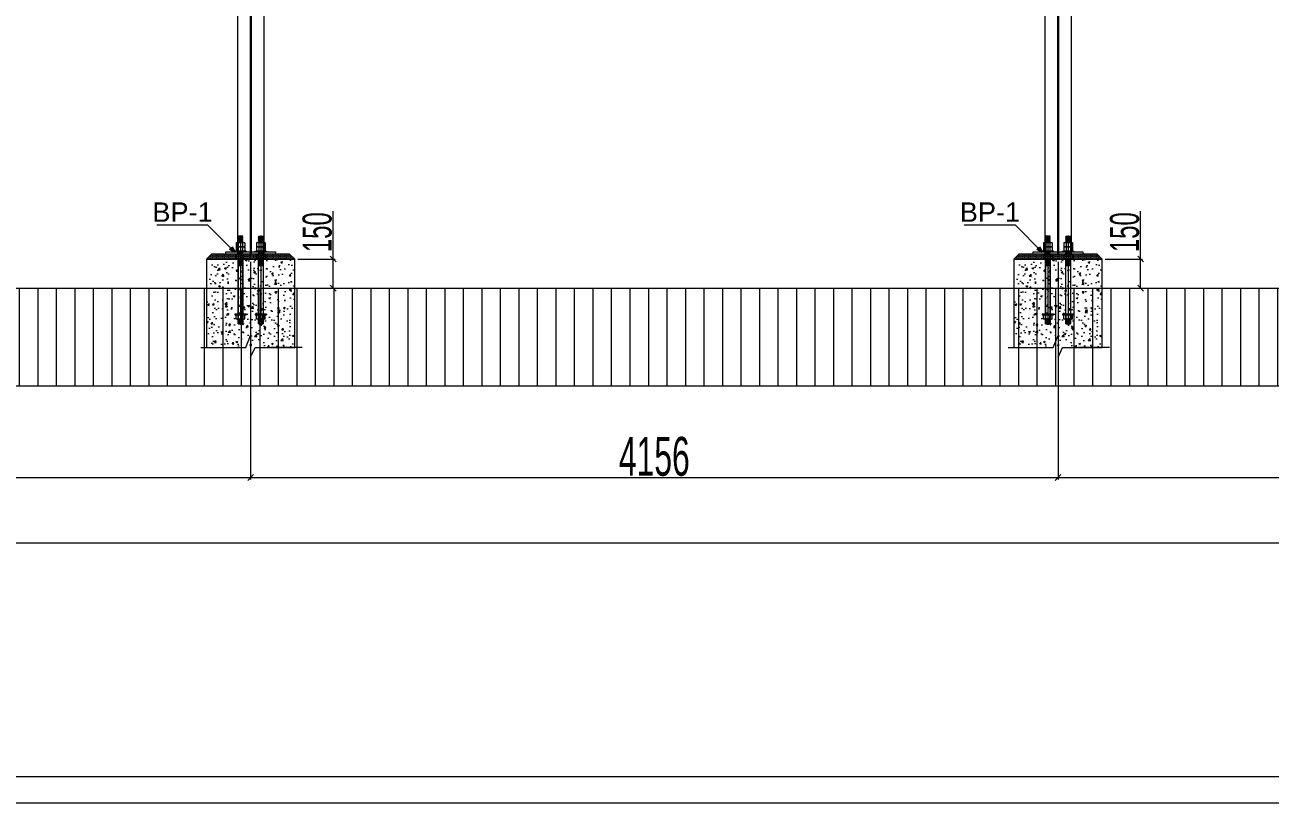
# Model space of a CAD drawing. Header units: millimetres. Extents: x -2070542 to 12330240, y -55001 to 6949969.
# Drawn here: x 1811542 to 1817952, y -49430 to -45423 of the extents above; entities that cross this region are included whole.
import ezdxf

# ---------------------------------------------------------------- set-up
doc = ezdxf.new("R2010")
doc.units = ezdxf.units.MM
doc.header["$LTSCALE"] = 0.5
doc.header["$PDMODE"] = 3
for name, color, linetype, lineweight in [('Dimantion', 7, 'Continuous', 9), ('HACTH', 8, 'Continuous', 5), ('Profile Sheet', 130, 'Continuous', 9), ('steel col', 1, 'Continuous', 13)]:
    doc.layers.add(name, color=color, linetype=linetype, lineweight=lineweight)
doc.styles.add('MONOTEXT', font='arial.ttf')
doc.styles.get("Standard").update_dxf_attribs({"font": 'swisscl.ttf', "width": 0.8})
doc.dimstyles.new('dim40', dxfattribs={"dimtxt": 40, "dimasz": 30, "dimexe": 10, "dimexo": 15, "dimgap": 5, "dimtad": 1, "dimdec": 0, "dimzin": 0, "dimdsep": 46, "dimtxsty": 'Standard', "dimblk": 'OBLIQUE', "dimcen": 0, "dimclrd": 94, "dimclre": 94, "dimclrt": 6, "dimadec": 0, "dimazin": 0, "dimtfac": 1, "dimtdec": 0, "dimtofl": 0, "dimtmove": 0, "dimatfit": 3, "dimldrblk": 'OPEN30', "dimfxl": 100, "dimtolj": 1, "dimtzin": 0, "dimlwd": 13, "dimlwe": 13, "dimarcsym": 0})
pattern_1 = [(50, (2094467.92, -80090), (91.092334, -7.969543), [9.525, -104.775]), (355, (2094467.92, -80090), (-17.621413, 95.52832), [7.62, -83.82]), (100.451, (2094475.51, -80090.67), (73.47125, 87.558344), [8.095, -89.045]), (46.1842, (2094467.92, -80064.6), (135.53952, -21.021164), [14.2875, -157.1625]), (96.6356, (2094479.22, -80066.35), (118.70212, 123.71278), [12.1425, -133.5675]), (351.184, (2094467.92, -80064.6), (118.7023, 123.71256), [11.43, -125.73]), (21, (2094480.62, -80070.95), (75.80744, -51.13276), [9.525, -104.775]), (326, (2094480.62, -80070.95), (30.901014, 92.093983), [7.62, -83.82]), (71.4514, (2094486.94, -80075.21), (106.708245, 40.96143), [8.095, -89.045]), (37.5, (2094467.92, -80090.003), (1.5443016, 42.2775194), [0, -82.804, 0, -85.09, 0, -84.1375]), (7.5, (2094467.92, -80090.003), (33.409831, 50.0902874), [0, -48.514, 0, -80.899, 0, -32.0675]), (327.5, (2094439.6, -80090.003), (67.7952976, -2.864372), [0, -31.75, 0, -99.06, 0, -131.445]), (317.5, (2094426.9, -80090.003), (74.064591, 12.713246), [0, -41.275, 0, -65.786, 0, -93.345])]
pattern_2 = [(180, (1530939.855, -80095.003), (-2.38125, 4.7625), [0, -4.7625])]
pattern_3 = [(50, (2098623.92, -80090), (91.092334, -7.969543), [9.525, -104.775]), (355, (2098623.92, -80090), (-17.621413, 95.52832), [7.62, -83.82]), (100.451, (2098631.51, -80090.67), (73.47125, 87.558344), [8.095, -89.045]), (46.1842, (2098623.92, -80064.6), (135.53952, -21.021164), [14.2875, -157.1625]), (96.6356, (2098635.22, -80066.35), (118.70212, 123.71278), [12.1425, -133.5675]), (351.184, (2098623.92, -80064.6), (118.7023, 123.71256), [11.43, -125.73]), (21, (2098636.62, -80070.95), (75.80744, -51.13276), [9.525, -104.775]), (326, (2098636.62, -80070.95), (30.901014, 92.093983), [7.62, -83.82]), (71.4514, (2098642.94, -80075.21), (106.708245, 40.96143), [8.095, -89.045]), (37.5, (2098623.92, -80090.003), (1.5443016, 42.2775194), [0, -82.804, 0, -85.09, 0, -84.1375]), (7.5, (2098623.92, -80090.003), (33.409831, 50.0902874), [0, -48.514, 0, -80.899, 0, -32.0675]), (327.5, (2098595.6, -80090.003), (67.7952976, -2.864372), [0, -31.75, 0, -99.06, 0, -131.445]), (317.5, (2098582.9, -80090.003), (74.064591, 12.713246), [0, -41.275, 0, -65.786, 0, -93.345])]
pattern_4 = [(180, (1535095.855, -80095.003), (-2.38125, 4.7625), [0, -4.7625])]

# ---------------------------------------------------------------- blocks, each defined once
blk = doc.blocks.new('Hex Nut - 10 mm side')
at = {"color": 0, "linetype": 'Continuous'}
for p, q in [((-9.2, -6.8), (-9.2, 6.8)), ((-0.7, 9.1), (-8.5, 9.1)), ((-0.7, 4.5), (-8.5, 4.5)), ((0, -6.8), (0, 6.8)), ((-0.7, -4.5), (-8.5, -4.5)), ((-0.7, -9.1), (-8.5, -9.1))]:
    blk.add_line(p, q, dxfattribs=at)
for centre, radius, start, end in [((-5, 6.8), 4.19, 147.1328, 212.8672), ((6.6, 0), 15.7, 163.2214, 196.7786), ((-4.2, 6.8), 4.19, 327.1328, 32.8672), ((-15.7, 0), 15.7, 343.2214, 16.7787), ((-5, -6.8), 4.19, 147.1328, 212.8672), ((-4.2, -6.8), 4.19, 327.1328, 32.8672)]:
    blk.add_arc(centre, radius, start, end, dxfattribs=at)
blk = doc.blocks.new('dfewer')
at = {"layer": 'Profile Sheet', "ltscale": 8}
blk.add_line((2170268.4, 1870419.9), (2170268.4, 1869965), dxfattribs=at)
at = {"layer": 'steel col', "lineweight": 9}
for p, q in [((2170280.4, 1870415), (2170256.4, 1870415)), ((2170257.9, 1870412.5), (2170256.4, 1870415)), ((2170278.9, 1870412.5), (2170256.4, 1870415)), ((2170256.4, 1870410), (2170257.9, 1870412.5)), ((2170280.4, 1870410), (2170256.4, 1870410)), ((2170257.9, 1870407.5), (2170256.4, 1870410)), ((2170278.9, 1870407.5), (2170256.4, 1870410)), ((2170278.9, 1870412.5), (2170257.9, 1870412.5)), ((2170280.4, 1870410), (2170257.9, 1870412.5)), ((2170278.9, 1870412.5), (2170280.4, 1870415)), ((2170280.4, 1870410), (2170278.9, 1870412.5)), ((2170278.9, 1870407.5), (2170280.4, 1870410)), ((2170256.4, 1870405), (2170257.9, 1870407.5)), ((2170280.4, 1870405), (2170256.4, 1870405)), ((2170257.9, 1870402.5), (2170256.4, 1870405)), ((2170278.9, 1870402.5), (2170256.4, 1870405)), ((2170256.4, 1870400), (2170257.9, 1870402.5)), ((2170280.4, 1870400), (2170256.4, 1870400)), ((2170257.9, 1870397.5), (2170256.4, 1870400)), ((2170278.9, 1870397.5), (2170256.4, 1870400)), ((2170256.4, 1870395), (2170257.9, 1870397.5)), ((2170280.4, 1870395), (2170256.4, 1870395)), ((2170257.9, 1870392.5), (2170256.4, 1870395)), ((2170278.9, 1870392.5), (2170256.4, 1870395)), ((2170256.4, 1870390), (2170257.9, 1870392.5)), ((2170280.4, 1870390), (2170256.4, 1870390)), ((2170257.9, 1870387.5), (2170256.4, 1870390)), ((2170278.9, 1870387.5), (2170256.4, 1870390)), ((2170256.4, 1870385), (2170257.9, 1870387.5)), ((2170280.4, 1870385), (2170256.4, 1870385)), ((2170257.4, 1870383.3), (2170256.4, 1870385)), ((2170271.1, 1870383.3), (2170256.4, 1870385)), ((2170278.9, 1870407.5), (2170257.9, 1870407.5)), ((2170280.4, 1870405), (2170257.9, 1870407.5)), ((2170278.9, 1870402.5), (2170257.9, 1870402.5)), ((2170280.4, 1870400), (2170257.9, 1870402.5)), ((2170278.9, 1870397.5), (2170257.9, 1870397.5)), ((2170280.4, 1870395), (2170257.9, 1870397.5)), ((2170278.9, 1870392.5), (2170257.9, 1870392.5)), ((2170280.4, 1870390), (2170257.9, 1870392.5)), ((2170278.9, 1870387.5), (2170257.9, 1870387.5)), ((2170280.4, 1870385), (2170257.9, 1870387.5)), ((2170280.4, 1870405), (2170278.9, 1870407.5)), ((2170278.9, 1870402.5), (2170280.4, 1870405)), ((2170280.4, 1870400), (2170278.9, 1870402.5)), ((2170278.9, 1870397.5), (2170280.4, 1870400)), ((2170280.4, 1870395), (2170278.9, 1870397.5)), ((2170278.9, 1870392.5), (2170280.4, 1870395)), ((2170280.4, 1870390), (2170278.9, 1870392.5)), ((2170278.9, 1870387.5), (2170280.4, 1870390)), ((2170280.4, 1870385), (2170278.9, 1870387.5)), ((2170279.4, 1870383.3), (2170280.4, 1870385)), ((2170238.9, 1870338.4), (2170238.9, 1870335)), ((2170297.4, 1870338.4), (2170238.9, 1870338.4)), ((2170268.4, 1870335), (2170238.9, 1870335)), ((2170239.2, 1870335), (2170297.6, 1870335)), ((2170288.4, 1870335), (2170248.4, 1870335)), ((2170280.4, 1870335), (2170256.4, 1870335)), ((2170256.4, 1870332.5), (2170257.9, 1870335)), ((2170280.4, 1870332.5), (2170256.4, 1870332.5)), ((2170257.9, 1870330), (2170256.4, 1870332.5)), ((2170278.9, 1870330), (2170256.4, 1870332.5)), ((2170256.4, 1870327.5), (2170257.9, 1870330)), ((2170280.4, 1870327.5), (2170256.4, 1870327.5)), ((2170257.9, 1870325), (2170256.4, 1870327.5)), ((2170280.4, 1870300.5), (2170256.4, 1870300.5)), ((2170257.9, 1870298), (2170256.4, 1870300.5)), ((2170278.9, 1870298), (2170256.4, 1870300.5)), ((2170256.4, 1870295), (2170257.9, 1870298)), ((2170280.4, 1870295), (2170256.4, 1870295)), ((2170280.4, 1870295), (2170256.4, 1870295)), ((2170257.9, 1870292.5), (2170256.4, 1870295)), ((2170278.9, 1870292.5), (2170256.4, 1870295)), ((2170256.4, 1870289.4), (2170257.9, 1870292.5)), ((2170280.4, 1870289.4), (2170256.4, 1870289.4)), ((2170280.4, 1870289.4), (2170256.4, 1870289.4)), ((2170257.9, 1870286.9), (2170256.4, 1870289.4)), ((2170278.9, 1870286.9), (2170256.4, 1870289.4)), ((2170256.4, 1870283.9), (2170257.9, 1870286.9)), ((2170280.4, 1870283.9), (2170256.4, 1870283.9)), ((2170280.4, 1870283.9), (2170256.4, 1870283.9)), ((2170257.9, 1870281.4), (2170256.4, 1870283.9)), ((2170278.9, 1870281.4), (2170256.4, 1870283.9)), ((2170256.4, 1870278.3), (2170257.9, 1870281.4)), ((2170256.7, 1870323), (2170257.9, 1870325)), ((2170278.9, 1870335), (2170257.9, 1870335)), ((2170280.4, 1870332.5), (2170257.9, 1870335)), ((2170278.9, 1870330), (2170257.9, 1870330)), ((2170280.4, 1870327.5), (2170257.9, 1870330)), ((2170278.9, 1870325), (2170257.9, 1870325)), ((2170280.4, 1870323), (2170257.9, 1870325)), ((2170278.9, 1870298), (2170257.9, 1870298)), ((2170280.4, 1870295), (2170257.9, 1870298)), ((2170278.9, 1870292.5), (2170257.9, 1870292.5)), ((2170280.4, 1870289.4), (2170257.9, 1870292.5)), ((2170278.9, 1870286.9), (2170257.9, 1870286.9)), ((2170280.4, 1870283.9), (2170257.9, 1870286.9)), ((2170278.9, 1870281.4), (2170257.9, 1870281.4)), ((2170280.4, 1870278.3), (2170257.9, 1870281.4)), ((2170268.4, 1870335), (2170297.4, 1870335)), ((2170280.4, 1870332.5), (2170278.9, 1870335)), ((2170278.9, 1870330), (2170280.4, 1870332.5)), ((2170280.4, 1870327.5), (2170278.9, 1870330)), ((2170278.9, 1870325), (2170280.4, 1870327.5)), ((2170280.4, 1870323), (2170278.9, 1870325)), ((2170278.9, 1870298), (2170280.4, 1870300.5)), ((2170280.4, 1870295), (2170278.9, 1870298)), ((2170278.9, 1870292.5), (2170280.4, 1870295)), ((2170280.4, 1870289.4), (2170278.9, 1870292.5)), ((2170278.9, 1870286.9), (2170280.4, 1870289.4)), ((2170280.4, 1870283.9), (2170278.9, 1870286.9)), ((2170278.9, 1870281.4), (2170280.4, 1870283.9)), ((2170280.4, 1870278.3), (2170278.9, 1870281.4)), ((2170297.4, 1870335), (2170297.4, 1870338.4)), ((2170280.4, 1870278.3), (2170256.4, 1870278.3)), ((2170280.4, 1870278.3), (2170256.4, 1870278.3)), ((2170257.9, 1870275.8), (2170256.4, 1870278.3)), ((2170278.9, 1870275.8), (2170256.4, 1870278.3)), ((2170256.4, 1870272.8), (2170257.9, 1870275.8)), ((2170280.4, 1870272.8), (2170256.4, 1870272.8)), ((2170280.4, 1870272.8), (2170256.4, 1870272.8)), ((2170257.9, 1870270.3), (2170256.4, 1870272.8)), ((2170278.9, 1870270.3), (2170256.4, 1870272.8)), ((2170256.4, 1870267.2), (2170257.9, 1870270.3)), ((2170280.4, 1870267.2), (2170256.4, 1870267.2)), ((2170280.4, 1870267.2), (2170256.4, 1870267.2)), ((2170257.9, 1870265), (2170256.4, 1870267.2)), ((2170279, 1870265), (2170256.4, 1870267.2)), ((2170256.4, 1870265), (2170280.4, 1870265)), ((2170278.9, 1870275.8), (2170257.9, 1870275.8)), ((2170280.4, 1870272.8), (2170257.9, 1870275.8)), ((2170278.9, 1870270.3), (2170257.9, 1870270.3)), ((2170280.4, 1870267.2), (2170257.9, 1870270.3)), ((2170279, 1870265), (2170257.9, 1870265)), ((2170278.9, 1870275.8), (2170280.4, 1870278.3)), ((2170280.4, 1870272.8), (2170278.9, 1870275.8)), ((2170278.9, 1870270.3), (2170280.4, 1870272.8)), ((2170280.4, 1870267.2), (2170278.9, 1870270.3)), ((2170279, 1870265), (2170280.4, 1870267.2)), ((2170268.4, 1870015), (2170238.9, 1870015)), ((2170238.9, 1870015), (2170297.4, 1870015)), ((2170238.9, 1870015), (2170238.9, 1870011.5)), ((2170297.4, 1870011.5), (2170238.9, 1870011.5)), ((2170288.4, 1870015), (2170248.4, 1870015)), ((2170256.4, 1869985), (2170257.9, 1869987.5)), ((2170280.4, 1869985), (2170256.4, 1869985)), ((2170257.9, 1869982.5), (2170256.4, 1869985)), ((2170278.9, 1869982.5), (2170256.4, 1869985)), ((2170256.4, 1869980), (2170257.9, 1869982.5)), ((2170280.4, 1869980), (2170256.4, 1869980)), ((2170257.9, 1869977.5), (2170256.4, 1869980)), ((2170278.9, 1869977.5), (2170256.4, 1869980)), ((2170256.4, 1869975), (2170257.9, 1869977.5)), ((2170280.4, 1869975), (2170256.4, 1869975)), ((2170257.9, 1869972.5), (2170256.4, 1869975)), ((2170278.9, 1869972.5), (2170256.4, 1869975)), ((2170256.4, 1869970), (2170257.9, 1869972.5)), ((2170280.4, 1869970), (2170256.4, 1869970)), ((2170257.9, 1869967.5), (2170256.4, 1869970)), ((2170278.9, 1869967.5), (2170256.4, 1869970)), ((2170256.4, 1869965), (2170257.9, 1869967.5)), ((2170280.4, 1869965), (2170256.4, 1869965)), ((2170257.9, 1869987.5), (2170256.9, 1869989.1)), ((2170278.9, 1869987.5), (2170257.9, 1869987.5)), ((2170280.4, 1869985), (2170257.9, 1869987.5)), ((2170278.9, 1869982.5), (2170257.9, 1869982.5)), ((2170280.4, 1869980), (2170257.9, 1869982.5)), ((2170278.9, 1869977.5), (2170257.9, 1869977.5)), ((2170280.4, 1869975), (2170257.9, 1869977.5)), ((2170278.9, 1869972.5), (2170257.9, 1869972.5)), ((2170280.4, 1869970), (2170257.9, 1869972.5)), ((2170278.9, 1869967.5), (2170257.9, 1869967.5)), ((2170278.9, 1869967.5), (2170257.9, 1869967.5)), ((2170280.4, 1869965), (2170257.9, 1869967.5)), ((2170278.9, 1869987.5), (2170264.6, 1869989.1)), ((2170268.4, 1870015), (2170297.4, 1870015)), ((2170278.9, 1869987.5), (2170279.8, 1869989.1)), ((2170280.4, 1869985), (2170278.9, 1869987.5)), ((2170278.9, 1869982.5), (2170280.4, 1869985)), ((2170280.4, 1869980), (2170278.9, 1869982.5)), ((2170278.9, 1869977.5), (2170280.4, 1869980)), ((2170280.4, 1869975), (2170278.9, 1869977.5)), ((2170278.9, 1869972.5), (2170280.4, 1869975)), ((2170280.4, 1869970), (2170278.9, 1869972.5)), ((2170278.9, 1869967.5), (2170280.4, 1869970)), ((2170280.4, 1869965), (2170278.9, 1869967.5)), ((2170297.4, 1870015), (2170297.4, 1870011.5))]:
    blk.add_line(p, q, dxfattribs=at)
blk.add_lwpolyline([(2170280.4, 1869965), (2170280.4, 1870300.5), (2170256.4, 1870300.5), (2170256.4, 1869965)], dxfattribs=at)
at = {"layer": 'steel col', "lineweight": 9, "extrusion": (0, 0, -1), "yscale": 2.453299200162292, "rotation": 90}
for p, xscale, zscale in [((-2170268.4, 1870383.3), 2.453299200162292, -2.4532992), ((-2170268.4, 1870360.9), 2.453299200162292, -2.4532992), ((-2170268.4, 1869989.1), -2.453299200162292, -2.453299200162292)]:
    blk.add_blockref('Hex Nut - 10 mm side', p, dxfattribs=dict(at, xscale=xscale, zscale=zscale))
at = {"layer": 'steel col', "lineweight": 9, "yscale": 2.453299200162292, "zscale": 2.453299200162292, "rotation": 90}
for p, xscale in [((2170268.4, 1870383.3), 2.453299200162292), ((2170268.4, 1870360.9), 2.453299200162292), ((2170268.4, 1870323), 2.453299200162292), ((2170268.4, 1869989.1), -2.453299200162292)]:
    blk.add_blockref('Hex Nut - 10 mm side', p, dxfattribs=dict(at, xscale=xscale))
blk = doc.blocks.new('_Oblique')
at = {"color": 0, "linetype": 'ByBlock', "lineweight": -2}
blk.add_line((-0.5, -0.5), (0.5, 0.5), dxfattribs=at)
blk = doc.blocks.new('_Open30')
at = {"color": 0, "linetype": 'ByBlock', "lineweight": -2}
for p, q in [((-1, 0.27), (0, 0)), ((0, 0), (-1, -0.27)), ((0, 0), (-1, 0))]:
    blk.add_line(p, q, dxfattribs=at)
blk = doc.blocks.new('*D92')
at = {"color": 94, "lineweight": 13, "transparency": 16777216}
for p, q in [((1813128.9, -46628.7), (1813128.9, -46381.8)), ((1812946.4, -46628.7), (1813138.9, -46628.7)), ((1813128.9, -46778.7), (1813128.9, -46628.7)), ((1812946.4, -46778.7), (1813138.9, -46778.7))]:
    blk.add_line(p, q, dxfattribs=at)
at = {"layer": 'Defpoints', "color": 0, "lineweight": 13, "transparency": 16777216}
for p in [(1812931.4, -46628.7), (1813128.9, -46628.7), (1812931.4, -46778.7)]:
    blk.add_point(p, dxfattribs=at)
at = {"color": 94, "lineweight": 13, "transparency": 16777216, "xscale": 30, "yscale": 30, "zscale": 30}
for p, rotation in [((1813128.9, -46628.7), 90), ((1813128.9, -46778.7), 270)]:
    blk.add_blockref('_Oblique', p, dxfattribs=dict(at, rotation=rotation))
at = {"color": 6, "lineweight": 18, "transparency": 16777216, "insert": (1813047.1, -46490.3), "char_height": 150, "attachment_point": 5, "rotation": 90}
blk.add_mtext('\\A1;150', dxfattribs=at)
blk = doc.blocks.new('*D93')
at = {"color": 94, "lineweight": 13, "transparency": 16777216}
for p, q in [((1813128.9, -46628.7), (1813128.9, -46381.8)), ((1812946.4, -46628.7), (1813138.9, -46628.7)), ((1813128.9, -46778.7), (1813128.9, -46628.7)), ((1812946.4, -46778.7), (1813138.9, -46778.7))]:
    blk.add_line(p, q, dxfattribs=at)
at = {"layer": 'Defpoints', "color": 0, "lineweight": 13, "transparency": 16777216}
for p in [(1812931.4, -46628.7), (1813128.9, -46628.7), (1812931.4, -46778.7)]:
    blk.add_point(p, dxfattribs=at)
at = {"color": 94, "lineweight": 13, "transparency": 16777216, "xscale": 30, "yscale": 30, "zscale": 30}
for p, rotation in [((1813128.9, -46628.7), 90), ((1813128.9, -46778.7), 270)]:
    blk.add_blockref('_Oblique', p, dxfattribs=dict(at, rotation=rotation))
at = {"color": 6, "lineweight": 18, "transparency": 16777216, "insert": (1813047.1, -46490.3), "char_height": 150, "attachment_point": 5, "rotation": 90}
blk.add_mtext('\\A1;150', dxfattribs=at)
blk = doc.blocks.new('*D94')
at = {"color": 94, "lineweight": 13, "transparency": 16777216}
for p, q in [((1817284.9, -46628.7), (1817284.9, -46381.8)), ((1817102.4, -46628.7), (1817294.9, -46628.7)), ((1817284.9, -46778.7), (1817284.9, -46628.7)), ((1817102.4, -46778.7), (1817294.9, -46778.7))]:
    blk.add_line(p, q, dxfattribs=at)
at = {"layer": 'Defpoints', "color": 0, "lineweight": 13, "transparency": 16777216}
for p in [(1817087.4, -46628.7), (1817284.9, -46628.7), (1817087.4, -46778.7)]:
    blk.add_point(p, dxfattribs=at)
at = {"color": 94, "lineweight": 13, "transparency": 16777216, "xscale": 30, "yscale": 30, "zscale": 30}
for p, rotation in [((1817284.9, -46628.7), 90), ((1817284.9, -46778.7), 270)]:
    blk.add_blockref('_Oblique', p, dxfattribs=dict(at, rotation=rotation))
at = {"color": 6, "lineweight": 18, "transparency": 16777216, "insert": (1817203.1, -46490.3), "char_height": 150, "attachment_point": 5, "rotation": 90}
blk.add_mtext('\\A1;150', dxfattribs=at)
blk = doc.blocks.new('*D95')
at = {"color": 94, "lineweight": 13, "transparency": 16777216}
for p, q in [((1817284.9, -46628.7), (1817284.9, -46381.8)), ((1817102.4, -46628.7), (1817294.9, -46628.7)), ((1817284.9, -46778.7), (1817284.9, -46628.7)), ((1817102.4, -46778.7), (1817294.9, -46778.7))]:
    blk.add_line(p, q, dxfattribs=at)
at = {"layer": 'Defpoints', "color": 0, "lineweight": 13, "transparency": 16777216}
for p in [(1817087.4, -46628.7), (1817284.9, -46628.7), (1817087.4, -46778.7)]:
    blk.add_point(p, dxfattribs=at)
at = {"color": 94, "lineweight": 13, "transparency": 16777216, "xscale": 30, "yscale": 30, "zscale": 30}
for p, rotation in [((1817284.9, -46628.7), 90), ((1817284.9, -46778.7), 270)]:
    blk.add_blockref('_Oblique', p, dxfattribs=dict(at, rotation=rotation))
at = {"color": 6, "lineweight": 18, "transparency": 16777216, "insert": (1817203.1, -46490.3), "char_height": 150, "attachment_point": 5, "rotation": 90}
blk.add_mtext('\\A1;150', dxfattribs=at)
blk = doc.blocks.new('*D192')
at = {"color": 94, "lineweight": 13, "transparency": 16777216}
for p, q in [((1808955.9, -46643.7), (1808955.9, -47763.3)), ((1812703.9, -46643.7), (1812703.9, -47763.3)), ((1808955.9, -47753.3), (1812703.9, -47753.3))]:
    blk.add_line(p, q, dxfattribs=at)
at = {"layer": 'Defpoints', "color": 0, "lineweight": 13, "transparency": 16777216}
for p in [(1808955.9, -46628.7), (1812703.9, -46628.7), (1812703.9, -47753.3)]:
    blk.add_point(p, dxfattribs=at)
at = {"color": 94, "lineweight": 13, "transparency": 16777216, "xscale": 30, "yscale": 30, "zscale": 30, "rotation": 180}
blk.add_blockref('_Oblique', (1808955.9, -47753.3), dxfattribs=at)
at = {"color": 94, "lineweight": 13, "transparency": 16777216, "xscale": 30, "yscale": 30, "zscale": 30}
blk.add_blockref('_Oblique', (1812703.9, -47753.3), dxfattribs=at)
at = {"color": 6, "lineweight": 18, "transparency": 16777216, "insert": (1810829.9, -47645.8), "char_height": 200, "attachment_point": 5}
blk.add_mtext('\\A1;3748', dxfattribs=at)
blk = doc.blocks.new('*D193')
at = {"color": 94, "lineweight": 13, "transparency": 16777216}
for p, q in [((1812703.9, -46643.7), (1812703.9, -47763.3)), ((1816859.9, -46643.7), (1816859.9, -47763.3)), ((1812703.9, -47753.3), (1816859.9, -47753.3))]:
    blk.add_line(p, q, dxfattribs=at)
at = {"layer": 'Defpoints', "color": 0, "lineweight": 13, "transparency": 16777216}
for p in [(1812703.9, -46628.7), (1816859.9, -46628.7), (1816859.9, -47753.3)]:
    blk.add_point(p, dxfattribs=at)
at = {"color": 94, "lineweight": 13, "transparency": 16777216, "xscale": 30, "yscale": 30, "zscale": 30, "rotation": 180}
blk.add_blockref('_Oblique', (1812703.9, -47753.3), dxfattribs=at)
at = {"color": 94, "lineweight": 13, "transparency": 16777216, "xscale": 30, "yscale": 30, "zscale": 30}
blk.add_blockref('_Oblique', (1816859.9, -47753.3), dxfattribs=at)
at = {"color": 6, "lineweight": 18, "transparency": 16777216, "insert": (1814781.9, -47645.9), "char_height": 200, "attachment_point": 5}
blk.add_mtext('\\A1;4156', dxfattribs=at)
blk = doc.blocks.new('*D194')
at = {"color": 94, "lineweight": 13, "transparency": 16777216}
for p, q in [((1816859.9, -46643.7), (1816859.9, -47763.3)), ((1819986.9, -46643.7), (1819986.9, -47763.3)), ((1816859.9, -47753.3), (1819986.9, -47753.3))]:
    blk.add_line(p, q, dxfattribs=at)
at = {"layer": 'Defpoints', "color": 0, "lineweight": 13, "transparency": 16777216}
for p in [(1816859.9, -46628.7), (1819986.9, -46628.7), (1819986.9, -47753.3)]:
    blk.add_point(p, dxfattribs=at)
at = {"color": 94, "lineweight": 13, "transparency": 16777216, "xscale": 30, "yscale": 30, "zscale": 30, "rotation": 180}
blk.add_blockref('_Oblique', (1816859.9, -47753.3), dxfattribs=at)
at = {"color": 94, "lineweight": 13, "transparency": 16777216, "xscale": 30, "yscale": 30, "zscale": 30}
blk.add_blockref('_Oblique', (1819986.9, -47753.3), dxfattribs=at)
at = {"color": 6, "lineweight": 18, "transparency": 16777216, "insert": (1818423.4, -47645.9), "char_height": 200, "attachment_point": 5}
blk.add_mtext('\\A1;3127', dxfattribs=at)
blk = doc.blocks.new('*D199')
at = {"color": 94, "lineweight": 13, "transparency": 16777216}
for p, q in [((1808955.9, -46643.7), (1808955.9, -48101.7)), ((1833578.9, -46643.7), (1833578.9, -48101.7)), ((1833578.9, -48091.7), (1808955.9, -48091.7))]:
    blk.add_line(p, q, dxfattribs=at)
at = {"layer": 'Defpoints', "color": 0, "lineweight": 13, "transparency": 16777216}
for p in [(1808955.9, -46628.7), (1833578.9, -46628.7), (1808955.9, -48091.7)]:
    blk.add_point(p, dxfattribs=at)
at = {"color": 94, "lineweight": 13, "transparency": 16777216, "xscale": 30, "yscale": 30, "zscale": 30, "rotation": 180}
blk.add_blockref('_Oblique', (1808955.9, -48091.7), dxfattribs=at)
at = {"color": 94, "lineweight": 13, "transparency": 16777216, "xscale": 30, "yscale": 30, "zscale": 30}
blk.add_blockref('_Oblique', (1833578.9, -48091.7), dxfattribs=at)
at = {"color": 6, "lineweight": 18, "transparency": 16777216, "insert": (1821262.5, -47984.1), "char_height": 200, "attachment_point": 5}
blk.add_mtext('\\A1;24623', dxfattribs=at)

msp = doc.modelspace()

# ---------------------------------------------------------------- hatches: boundary and pattern name
at = {"lineweight": 13}
h = msp.add_hatch(dxfattribs=at)
h.set_pattern_fill('DOTS', color=256, scale=3, style=0)
h.set_pattern_definition(pattern_2)
h.paths.add_polyline_path([(1812904.8, -46603.7), (1812502.9, -46603.7), (1812476.4, -46628.7), (1812931.4, -46628.7)])
h = msp.add_hatch(dxfattribs=at)
h.set_pattern_fill('DOTS', color=256, scale=3, style=0)
h.set_pattern_definition(pattern_2)
h.paths.add_polyline_path([(1812904.8, -46603.7), (1812502.9, -46603.7), (1812476.4, -46628.7), (1812931.4, -46628.7)])
h = msp.add_hatch(dxfattribs=at)
h.set_pattern_fill('DOTS', color=256, scale=3, style=0)
h.set_pattern_definition(pattern_4)
h.paths.add_polyline_path([(1817060.8, -46603.7), (1816658.9, -46603.7), (1816632.4, -46628.7), (1817087.4, -46628.7)])
h = msp.add_hatch(dxfattribs=at)
h.set_pattern_fill('DOTS', color=256, scale=3, style=0)
h.set_pattern_definition(pattern_4)
h.paths.add_polyline_path([(1817060.8, -46603.7), (1816658.9, -46603.7), (1816632.4, -46628.7), (1817087.4, -46628.7)])
at = {"layer": 'Dimantion', "lineweight": 9}
h = msp.add_hatch(dxfattribs=at)
h.set_pattern_fill('ANSI31', color=251, scale=30, angle=45, style=0)
h.set_pattern_definition([(90, (2106884.5, 23581.8), (-95.25, 2e-14), [])])
h.paths.add_polyline_path([(1808395.1, -46778.7), (1834451.1, -46778.7), (1834451.1, -47283.6), (1808395.1, -47283.6)])
at = {"layer": 'HACTH'}
h = msp.add_hatch(dxfattribs=at)
h.set_pattern_fill('AR-CONC', color=256, scale=0.5)
h.set_pattern_definition(pattern_1)
edge = h.paths.add_edge_path()
edge.add_line((1812726.9, -47083.8), (1812931.4, -47083.8))
edge.add_line((1812931.4, -47083.8), (1812931.4, -46628.7))
edge.add_line((1812931.4, -46628.7), (1812476.4, -46628.7))
edge.add_line((1812476.4, -46628.7), (1812476.4, -47083.8))
edge.add_line((1812476.4, -47083.8), (1812678.9, -47083.8))
h = msp.add_hatch(dxfattribs=at)
h.set_pattern_fill('AR-CONC', color=256, scale=0.5)
h.set_pattern_definition(pattern_1)
edge = h.paths.add_edge_path()
edge.add_line((1812726.9, -47083.8), (1812931.4, -47083.8))
edge.add_line((1812931.4, -47083.8), (1812931.4, -46628.7))
edge.add_line((1812931.4, -46628.7), (1812476.4, -46628.7))
edge.add_line((1812476.4, -46628.7), (1812476.4, -47083.8))
edge.add_line((1812476.4, -47083.8), (1812678.9, -47083.8))
h = msp.add_hatch(dxfattribs=at)
h.set_pattern_fill('AR-CONC', color=256, scale=0.5)
h.set_pattern_definition(pattern_3)
edge = h.paths.add_edge_path()
edge.add_line((1816882.9, -47083.8), (1817087.4, -47083.8))
edge.add_line((1817087.4, -47083.8), (1817087.4, -46628.7))
edge.add_line((1817087.4, -46628.7), (1816632.4, -46628.7))
edge.add_line((1816632.4, -46628.7), (1816632.4, -47083.8))
edge.add_line((1816632.4, -47083.8), (1816834.9, -47083.8))
h = msp.add_hatch(dxfattribs=at)
h.set_pattern_fill('AR-CONC', color=256, scale=0.5)
h.set_pattern_definition(pattern_3)
edge = h.paths.add_edge_path()
edge.add_line((1816882.9, -47083.8), (1817087.4, -47083.8))
edge.add_line((1817087.4, -47083.8), (1817087.4, -46628.7))
edge.add_line((1817087.4, -46628.7), (1816632.4, -46628.7))
edge.add_line((1816632.4, -46628.7), (1816632.4, -47083.8))
edge.add_line((1816632.4, -47083.8), (1816834.9, -47083.8))

# ---------------------------------------------------------------- linework, layer by layer
at = {"lineweight": 13}
for p, q in [((1812703.9, -46628.7), (1812703.9, -43091)), ((1816859.9, -46628.7), (1816859.9, -43091)), ((1812700.9, -44062.8), (1812700.9, -46603.7)), ((1812703.9, -44035.7), (1812703.9, -46603.7)), ((1812703.9, -44035.7), (1812703.9, -46603.7)), ((1812706.9, -44062.8), (1812706.9, -46603.7)), ((1816856.9, -44062.8), (1816856.9, -46603.7)), ((1816859.9, -44035.7), (1816859.9, -46603.7)), ((1816859.9, -44035.7), (1816859.9, -46603.7)), ((1816862.9, -44062.8), (1816862.9, -46603.7)), ((1812476.4, -46628.7), (1812931.4, -46628.7)), ((1812476.4, -46628.7), (1812931.4, -46628.7)), ((1812904.8, -46603.7), (1812502.9, -46603.7)), ((1812904.8, -46603.7), (1812502.9, -46603.7)), ((1816632.4, -46628.7), (1817087.4, -46628.7)), ((1816632.4, -46628.7), (1817087.4, -46628.7)), ((1817060.8, -46603.7), (1816658.9, -46603.7)), ((1817060.8, -46603.7), (1816658.9, -46603.7)), ((1812678.9, -47083.8), (1812703.9, -47021.9)), ((1812678.9, -47083.8), (1812703.9, -47021.9)), ((1812703.9, -47021.9), (1812703.9, -47134.7)), ((1812703.9, -47021.9), (1812703.9, -47134.7)), ((1816834.9, -47083.8), (1816859.9, -47021.9)), ((1816834.9, -47083.8), (1816859.9, -47021.9)), ((1816859.9, -47021.9), (1816859.9, -47134.7)), ((1816859.9, -47021.9), (1816859.9, -47134.7)), ((1812447.5, -47083.8), (1812678.9, -47083.8)), ((1812447.5, -47083.8), (1812678.9, -47083.8)), ((1812703.9, -47134.7), (1812726.9, -47083.8)), ((1812703.9, -47134.7), (1812726.9, -47083.8)), ((1812726.9, -47083.8), (1812922, -47083.8)), ((1812726.9, -47083.8), (1812922, -47083.8)), ((1812969.5, -47083.8), (1812807.9, -47083.8)), ((1812969.5, -47083.8), (1812807.9, -47083.8)), ((1816603.5, -47083.8), (1816834.9, -47083.8)), ((1816603.5, -47083.8), (1816834.9, -47083.8)), ((1816859.9, -47134.7), (1816882.9, -47083.8)), ((1816859.9, -47134.7), (1816882.9, -47083.8)), ((1816882.9, -47083.8), (1817078, -47083.8)), ((1816882.9, -47083.8), (1817078, -47083.8)), ((1817125.5, -47083.8), (1816963.9, -47083.8)), ((1817125.5, -47083.8), (1816963.9, -47083.8))]:
    msp.add_line(p, q, dxfattribs=at)
for points in [[(1835511.8, -29147.6), (1835511.8, -49430.2), (1806939.1, -49430.2), (1806939.1, -29147.6)], [(1835375.6, -29283.7), (1835375.6, -49294.1), (1807075.3, -49294.1), (1807075.3, -29283.7)], [(1812904.8, -46603.7), (1812502.9, -46603.7), (1812476.4, -46628.7), (1812931.4, -46628.7)], [(1812904.8, -46603.7), (1812502.9, -46603.7), (1812476.4, -46628.7), (1812931.4, -46628.7)], [(1817060.8, -46603.7), (1816658.9, -46603.7), (1816632.4, -46628.7), (1817087.4, -46628.7)], [(1817060.8, -46603.7), (1816658.9, -46603.7), (1816632.4, -46628.7), (1817087.4, -46628.7)]]:
    msp.add_lwpolyline(points, close=True, dxfattribs=at)
at = {"layer": 'Dimantion', "color": 251, "lineweight": 9}
msp.add_lwpolyline([(1808395.1, -46778.7), (1834451.1, -46778.7), (1834451.1, -47283.6), (1808395.1, -47283.6)], close=True, dxfattribs=at)
at = {"layer": 'HACTH'}
for points in [[(1812726.9, -47083.8), (1812931.4, -47083.8), (1812931.4, -46628.7), (1812476.4, -46628.7), (1812476.4, -47083.8), (1812678.9, -47083.8)], [(1812726.9, -47083.8), (1812931.4, -47083.8), (1812931.4, -46628.7), (1812476.4, -46628.7), (1812476.4, -47083.8), (1812678.9, -47083.8)], [(1816882.9, -47083.8), (1817087.4, -47083.8), (1817087.4, -46628.7), (1816632.4, -46628.7), (1816632.4, -47083.8), (1816834.9, -47083.8)], [(1816882.9, -47083.8), (1817087.4, -47083.8), (1817087.4, -46628.7), (1816632.4, -46628.7), (1816632.4, -47083.8), (1816834.9, -47083.8)]]:
    msp.add_lwpolyline(points, dxfattribs=at)
at = {"layer": 'steel col', "lineweight": 18}
for p, q in [((1812636.4, -44062.8), (1812636.4, -46603.7)), ((1812771.4, -44062.8), (1812771.4, -46603.7)), ((1816792.4, -44062.8), (1816792.4, -46603.7)), ((1816927.4, -44062.8), (1816927.4, -46603.7))]:
    msp.add_line(p, q, dxfattribs=at)
for points in [[(1812576.4, -46591.7), (1812831.4, -46591.7), (1812831.4, -46603.7), (1812576.4, -46603.7)], [(1812576.4, -46591.7), (1812831.4, -46591.7), (1812831.4, -46603.7), (1812576.4, -46603.7)], [(1816732.4, -46591.7), (1816987.4, -46591.7), (1816987.4, -46603.7), (1816732.4, -46603.7)], [(1816732.4, -46591.7), (1816987.4, -46591.7), (1816987.4, -46603.7), (1816732.4, -46603.7)]]:
    msp.add_lwpolyline(points, close=True, dxfattribs=at)

# ---------------------------------------------------------------- block references
at = {"lineweight": 18}
for p in [(-357617, -1916926.7), (-357617, -1916926.7), (-353461, -1916926.7), (-353461, -1916926.7)]:
    msp.add_blockref('dfewer', p, dxfattribs=at)
at = {"lineweight": 18, "xscale": -1}
for p in [(3982919.5, -1916926.7), (3982919.5, -1916926.7), (3983024.8, -1916926.7), (3983024.8, -1916926.7), (3987075.5, -1916926.7), (3987075.5, -1916926.7), (3987180.8, -1916926.7), (3987180.8, -1916926.7)]:
    msp.add_blockref('dfewer', p, dxfattribs=at)

# ---------------------------------------------------------------- texts
at = {"color": 7, "lineweight": 13, "char_height": 100, "width": 2025.961, "attachment_point": 7, "rotation": 360, "style": 'MONOTEXT'}
for insert in [(1812198.3, -46437), (1812198.3, -46437), (1816354.3, -46437), (1816354.3, -46437)]:
    msp.add_mtext('BP-1', dxfattribs=dict(at, insert=insert))

# ---------------------------------------------------------------- dimensions: what is measured, and where the dimension line sits
at = {"lineweight": 18}
for base, p1, p2, picture, middle in [((1813128.9, -46628.7), (1812931.4, -46778.7), (1812931.4, -46628.7), '*D92', (1813047.1, -46490.3)), ((1813128.9, -46628.7), (1812931.4, -46778.7), (1812931.4, -46628.7), '*D93', (1813047.1, -46490.3)), ((1817284.9, -46628.7), (1817087.4, -46778.7), (1817087.4, -46628.7), '*D94', (1817203.1, -46490.3)), ((1817284.9, -46628.7), (1817087.4, -46778.7), (1817087.4, -46628.7), '*D95', (1817203.1, -46490.3))]:
    dim = msp.add_linear_dim(base=base, p1=p1, p2=p2, angle=90, dimstyle='dim40', override={"dimtxt": 150}, dxfattribs=at)
    dim.commit()
    dim.dimension.update_dxf_attribs({"geometry": picture, "text_midpoint": middle})
for base, p1, p2, picture, middle in [((1812703.9, -47753.3), (1808955.9, -46628.7), (1812703.9, -46628.7), '*D192', (1810829.9, -47645.8)), ((1816859.9, -47753.3), (1812703.9, -46628.7), (1816859.9, -46628.7), '*D193', (1814781.9, -47645.9)), ((1819986.9, -47753.3), (1816859.9, -46628.7), (1819986.9, -46628.7), '*D194', (1818423.4, -47645.9))]:
    dim = msp.add_linear_dim(base=base, p1=p1, p2=p2, dimstyle='dim40', override={"dimtxt": 200}, dxfattribs=at)
    dim.commit()
    dim.dimension.update_dxf_attribs({"geometry": picture, "text_midpoint": middle})
dim = msp.add_linear_dim(base=(1808955.9, -48091.7), p1=(1833578.9, -46628.7), p2=(1808955.9, -46628.7), dimstyle='dim40', override={"dimtxt": 200}, dxfattribs=at)
dim.commit()
dim.dimension.update_dxf_attribs({"geometry": '*D199', "text_midpoint": (1821262.5, -48091.7), "dimtype": 160})

# ---------------------------------------------------------------- leaders
at = {"lineweight": 13}
for points in [[(1812622.2, -46593.5), (1812484.5, -46454.8), (1812220.4, -46454.8)], [(1812622.2, -46593.5), (1812484.5, -46454.8), (1812220.4, -46454.8)], [(1816778.2, -46593.5), (1816640.5, -46454.8), (1816376.4, -46454.8)], [(1816778.2, -46593.5), (1816640.5, -46454.8), (1816376.4, -46454.8)]]:
    msp.add_leader(points, dimstyle='dim40', override={"dimgap": 5, "dimtad": 0}, dxfattribs=at)

doc.saveas('drawing.dxf')
